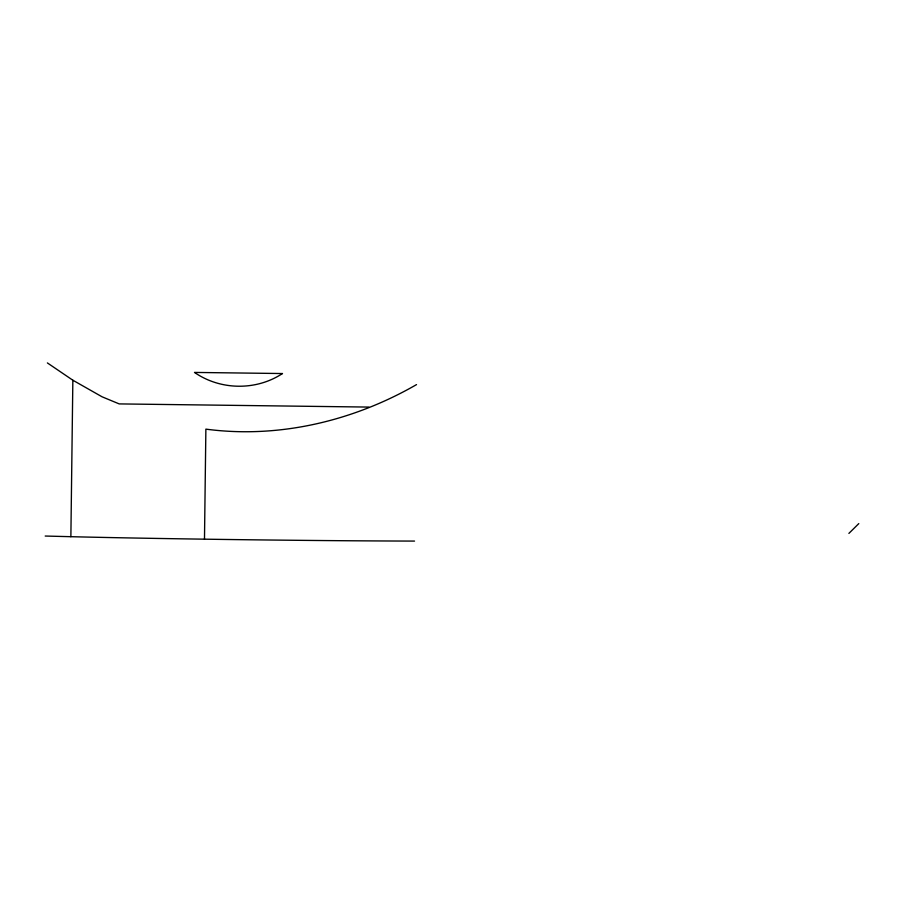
<?xml version="1.0" encoding="UTF-8"?>
<svg xmlns="http://www.w3.org/2000/svg" width="904" height="904" viewBox="0 0 904 904"><rect width="100%" height="100%" fill="white"/><g stroke="black" fill="none" stroke-linecap="round" stroke-linejoin="round"><path stroke-width="1.36" d="M414.541 541.078A256.001 3.107 0.7 0 1 70.874 536.693L72.851 380.222L47.381 362.922M204.485 539.168L205.875 429.129C278.76 438.813 353.227 421.061 416.518 384.607M858.8 523.597L848.89 533.405M368.866 407.082L119.215 403.907L102.084 396.811L72.851 380.222M45.2 536.038L70.874 536.693M282.466 373.544C256.171 390.901 220.361 390.37 194.496 372.425L282.466 373.544"/></g></svg>
